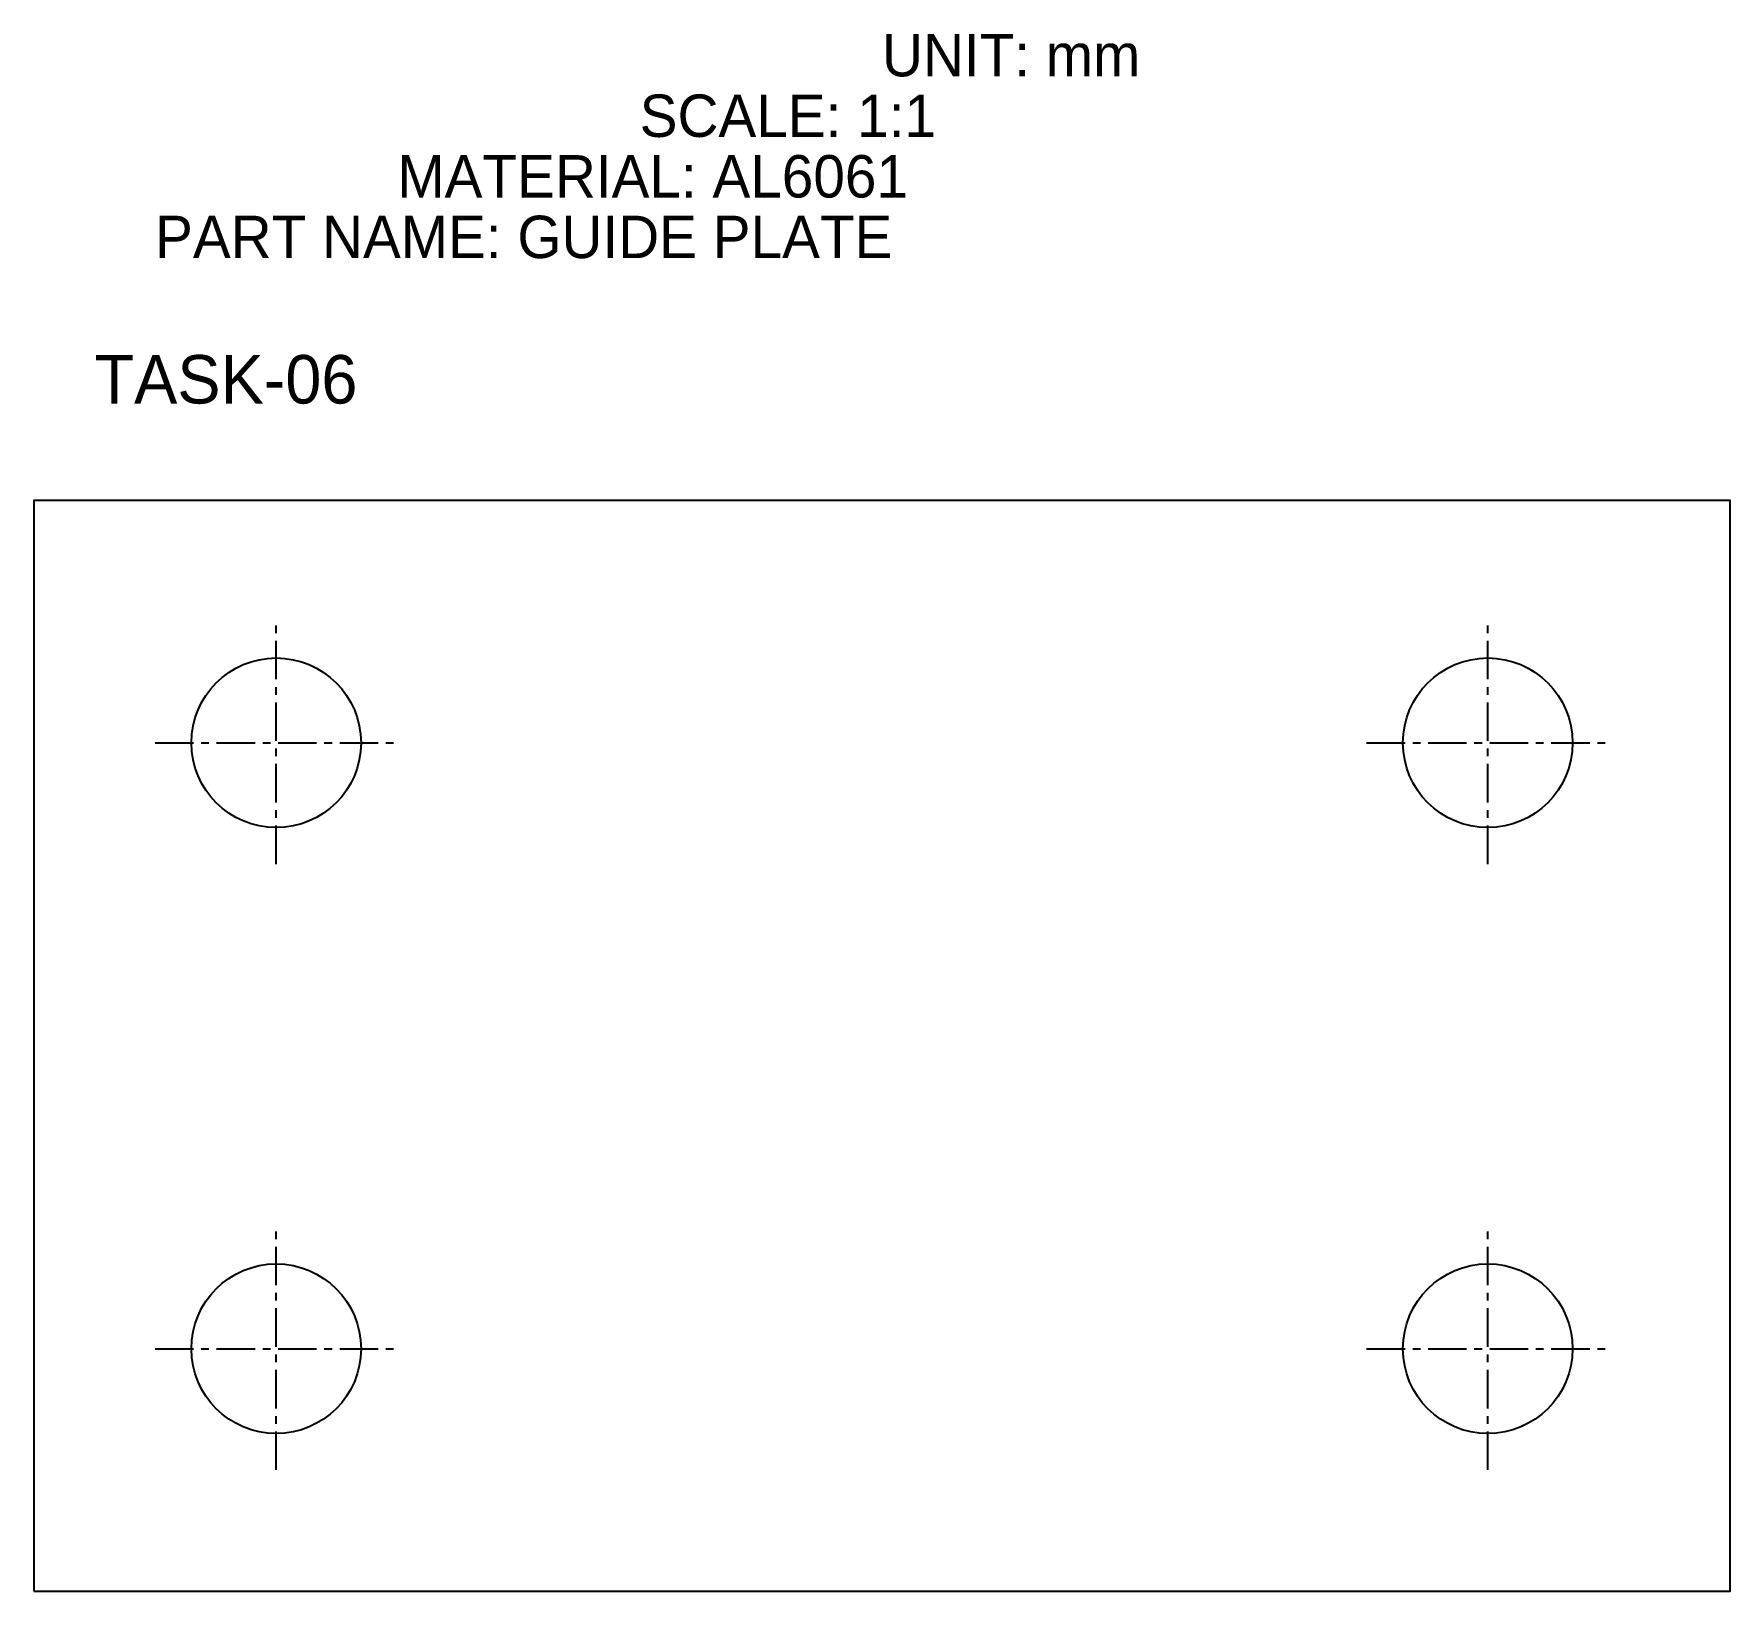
# Model space of a CAD drawing. Header units: metres. Extents: x 0 to 140, y 0 to 128.
import ezdxf

# ---------------------------------------------------------------- set-up
doc = ezdxf.new("R2010")
doc.units = ezdxf.units.M
doc.linetypes.add('CENTER', pattern=[5.08, 3.175, -0.635, 0.635, -0.635])
for name, color, linetype in [('CENTER', 5, 'CENTER'), ('HOLE', 1, 'Continuous'), ('OUTLINE', 7, 'Continuous'), ('TEXT', 6, 'Continuous')]:
    doc.layers.add(name, color=color, linetype=linetype)

msp = doc.modelspace()

# ---------------------------------------------------------------- linework, layer by layer
at = {"layer": 'CENTER'}
for p, q in [((20, 60), (20, 80)), ((120, 60), (120, 80)), ((10, 70), (30, 70)), ((110, 70), (130, 70)), ((20, 10), (20, 30)), ((120, 10), (120, 30)), ((10, 20), (30, 20)), ((110, 20), (130, 20))]:
    msp.add_line(p, q, dxfattribs=at)
at = {"layer": 'HOLE'}
for centre in [(20, 70), (120, 70), (20, 20), (120, 20)]:
    msp.add_circle(centre, 7, dxfattribs=at)
at = {"layer": 'OUTLINE'}
msp.add_lwpolyline([(0, 0), (140, 0), (140, 90), (0, 90), (0, 0)], dxfattribs=at)

# ---------------------------------------------------------------- texts
at = {"layer": 'TEXT'}
for s, height, p in [('UNIT: mm', 3.5, (70, 125)), ('SCALE: 1:1', 3.5, (50, 120)), ('MATERIAL: AL6061', 3.5, (30, 115)), ('PART NAME: GUIDE PLATE', 3.5, (10, 110)), ('TASK-06', 4, (5, 98))]:
    msp.add_text(s, height=height, dxfattribs=at).set_placement(p)

doc.saveas('drawing.dxf')
